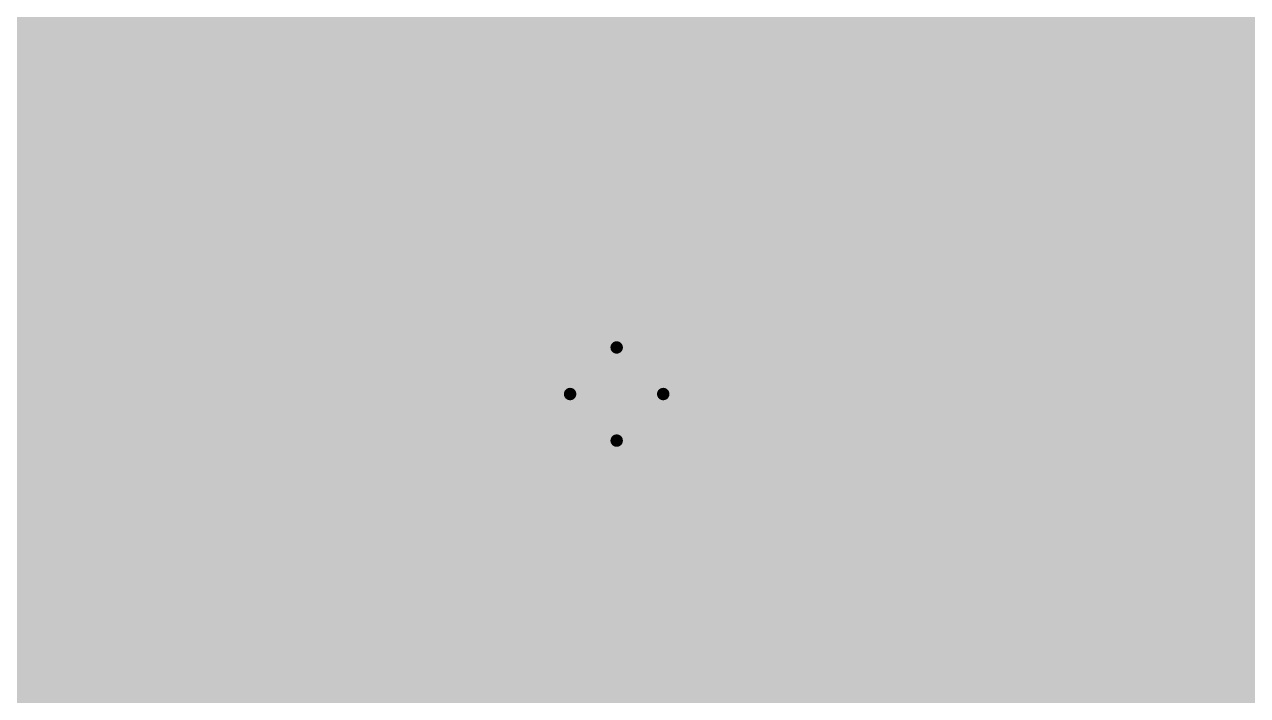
# Model space of a CAD drawing. Header units: millimetres. Extents: x 169 to 355, y 129 to 253.
# Drawn here: x 195.46 to 215.16, y 166.15 to 176.95 of the extents above; entities that cross this region are included whole.
import ezdxf

# ---------------------------------------------------------------- set-up
doc = ezdxf.new("R2010")
doc.units = ezdxf.units.MM
for name, color, linetype in [('BottomLayer', 5, 'Continuous'), ('BottomSolder', 6, 'Continuous'), ('InternalPlane1', 76, 'Continuous'), ('Mechanical1', 6, 'Continuous'), ('Mechanical15', 56, 'Continuous'), ('MultiLayer', 9, 'Continuous'), ('PadHoleLayer', 156, 'Continuous'), ('TopLayer', 1, 'Continuous'), ('TopOverlay', 2, 'Continuous'), ('TopSolder', 216, 'Continuous')]:
    doc.layers.add(name, color=color, linetype=linetype)

# ---------------------------------------------------------------- blocks, each defined once
blk = doc.blocks.new('DIN41612_1377')
at = {"layer": 'BottomLayer', "const_width": 0.875}
for points in [[(-9.328, 2.54, 1), (-8.453, 2.54, 1)], [(-6.788, 2.54, 1), (-5.913, 2.54, 1)], [(-4.248, 2.54, 1), (-3.373, 2.54, 1)], [(-1.708, 2.54, 1), (-0.833, 2.54, 1)], [(0.832, 2.54, 1), (1.707, 2.54, 1)], [(3.372, 2.54, 1), (4.247, 2.54, 1)], [(5.912, 2.54, 1), (6.787, 2.54, 1)], [(8.452, 2.54, 1), (9.327, 2.54, 1)], [(-9.328, 0, 1), (-8.453, 0, 1)], [(-6.788, 0, 1), (-5.913, 0, 1)], [(-4.248, 0, 1), (-3.373, 0, 1)], [(-1.708, 0, 1), (-0.833, 0, 1)], [(0.832, 0, 1), (1.707, 0, 1)], [(3.372, 0, 1), (4.247, 0, 1)], [(5.912, 0, 1), (6.787, 0, 1)], [(8.452, 0, 1), (9.327, 0, 1)], [(-9.328, -2.54, 1), (-8.453, -2.54, 1)], [(-6.788, -2.54, 1), (-5.913, -2.54, 1)], [(-4.248, -2.54, 1), (-3.373, -2.54, 1)], [(-1.708, -2.54, 1), (-0.833, -2.54, 1)], [(0.832, -2.54, 1), (1.707, -2.54, 1)], [(3.372, -2.54, 1), (4.247, -2.54, 1)], [(5.912, -2.54, 1), (6.787, -2.54, 1)], [(8.452, -2.54, 1), (9.327, -2.54, 1)]]:
    blk.add_lwpolyline(points, format="xyb", close=True, dxfattribs=at)
at = {"layer": 'BottomSolder', "const_width": 0.977}
for points in [[(-9.378, 2.54, 1), (-8.402, 2.54, 1)], [(-6.838, 2.54, 1), (-5.862, 2.54, 1)], [(-4.298, 2.54, 1), (-3.322, 2.54, 1)], [(-1.758, 2.54, 1), (-0.782, 2.54, 1)], [(0.782, 2.54, 1), (1.758, 2.54, 1)], [(3.322, 2.54, 1), (4.298, 2.54, 1)], [(5.862, 2.54, 1), (6.838, 2.54, 1)], [(8.402, 2.54, 1), (9.378, 2.54, 1)], [(-9.378, 0, 1), (-8.402, 0, 1)], [(-6.838, 0, 1), (-5.862, 0, 1)], [(-4.298, 0, 1), (-3.322, 0, 1)], [(-1.758, 0, 1), (-0.782, 0, 1)], [(0.782, 0, 1), (1.758, 0, 1)], [(3.322, 0, 1), (4.298, 0, 1)], [(5.862, 0, 1), (6.838, 0, 1)], [(8.402, 0, 1), (9.378, 0, 1)], [(-9.378, -2.54, 1), (-8.402, -2.54, 1)], [(-6.838, -2.54, 1), (-5.862, -2.54, 1)], [(-4.298, -2.54, 1), (-3.322, -2.54, 1)], [(-1.758, -2.54, 1), (-0.782, -2.54, 1)], [(0.782, -2.54, 1), (1.758, -2.54, 1)], [(3.322, -2.54, 1), (4.298, -2.54, 1)], [(5.862, -2.54, 1), (6.838, -2.54, 1)], [(8.402, -2.54, 1), (9.378, -2.54, 1)]]:
    blk.add_lwpolyline(points, format="xyb", close=True, dxfattribs=at)
at = {"layer": 'InternalPlane1', "const_width": 1.058}
for points in [[(-9.419, 2.54, 1), (-8.361, 2.54, 1)], [(-6.879, 2.54, 1), (-5.821, 2.54, 1)], [(-4.339, 2.54, 1), (-3.281, 2.54, 1)], [(-1.799, 2.54, 1), (-0.741, 2.54, 1)], [(0.741, 2.54, 1), (1.799, 2.54, 1)], [(3.281, 2.54, 1), (4.339, 2.54, 1)], [(5.821, 2.54, 1), (6.879, 2.54, 1)], [(8.361, 2.54, 1), (9.419, 2.54, 1)], [(-9.419, 0, 1), (-8.361, 0, 1)], [(-6.879, 0, 1), (-5.821, 0, 1)], [(-4.339, 0, 1), (-3.281, 0, 1)], [(-1.799, 0, 1), (-0.741, 0, 1)], [(0.741, 0, 1), (1.799, 0, 1)], [(3.281, 0, 1), (4.339, 0, 1)], [(5.821, 0, 1), (6.879, 0, 1)], [(8.361, 0, 1), (9.419, 0, 1)], [(-9.419, -2.54, 1), (-8.361, -2.54, 1)], [(-6.879, -2.54, 1), (-5.821, -2.54, 1)], [(-4.339, -2.54, 1), (-3.281, -2.54, 1)], [(-1.799, -2.54, 1), (-0.741, -2.54, 1)], [(0.741, -2.54, 1), (1.799, -2.54, 1)], [(3.281, -2.54, 1), (4.339, -2.54, 1)], [(5.821, -2.54, 1), (6.879, -2.54, 1)], [(8.361, -2.54, 1), (9.419, -2.54, 1)]]:
    blk.add_lwpolyline(points, format="xyb", close=True, dxfattribs=at)
at = {"layer": 'Mechanical1', "const_width": 0.2}
blk.add_lwpolyline([(26.6, -5.3), (-26.6, -5.3)], dxfattribs=at)
at = {"layer": 'Mechanical15', "const_width": 0.2}
for points in [[(0, 0.75), (0, -0.75)], [(0.75, 0), (-0.75, 0)], [(26.7, -5.4), (-26.7, -5.4)]]:
    blk.add_lwpolyline(points, dxfattribs=at)
at = {"layer": 'Mechanical15', "const_width": 0.1}
for points in [[(-0.05, 0.75, 1), (0.05, 0.75, 1)], [(-0.8, 0, 1), (-0.7, 0, 1)], [(0.7, 0, 1), (0.8, 0, 1)], [(-0.05, -0.75, 1), (0.05, -0.75, 1)]]:
    blk.add_lwpolyline(points, format="xyb", close=True, dxfattribs=at)
at = {"layer": 'MultiLayer', "const_width": 0.875}
for points in [[(-9.328, 2.54, 1), (-8.453, 2.54, 1)], [(-6.788, 2.54, 1), (-5.913, 2.54, 1)], [(-4.248, 2.54, 1), (-3.373, 2.54, 1)], [(-1.708, 2.54, 1), (-0.833, 2.54, 1)], [(0.832, 2.54, 1), (1.707, 2.54, 1)], [(3.372, 2.54, 1), (4.247, 2.54, 1)], [(5.912, 2.54, 1), (6.787, 2.54, 1)], [(8.452, 2.54, 1), (9.327, 2.54, 1)], [(-9.328, 0, 1), (-8.453, 0, 1)], [(-6.788, 0, 1), (-5.913, 0, 1)], [(-4.248, 0, 1), (-3.373, 0, 1)], [(-1.708, 0, 1), (-0.833, 0, 1)], [(0.832, 0, 1), (1.707, 0, 1)], [(3.372, 0, 1), (4.247, 0, 1)], [(5.912, 0, 1), (6.787, 0, 1)], [(8.452, 0, 1), (9.327, 0, 1)], [(-9.328, -2.54, 1), (-8.453, -2.54, 1)], [(-6.788, -2.54, 1), (-5.913, -2.54, 1)], [(-4.248, -2.54, 1), (-3.373, -2.54, 1)], [(-1.708, -2.54, 1), (-0.833, -2.54, 1)], [(0.832, -2.54, 1), (1.707, -2.54, 1)], [(3.372, -2.54, 1), (4.247, -2.54, 1)], [(5.912, -2.54, 1), (6.787, -2.54, 1)], [(8.452, -2.54, 1), (9.327, -2.54, 1)]]:
    blk.add_lwpolyline(points, format="xyb", close=True, dxfattribs=at)
at = {"layer": 'PadHoleLayer', "const_width": 0.55}
for points in [[(-9.165, 2.54, 1), (-8.615, 2.54, 1)], [(-6.625, 2.54, 1), (-6.075, 2.54, 1)], [(-4.085, 2.54, 1), (-3.535, 2.54, 1)], [(-1.545, 2.54, 1), (-0.995, 2.54, 1)], [(0.995, 2.54, 1), (1.545, 2.54, 1)], [(3.535, 2.54, 1), (4.085, 2.54, 1)], [(6.075, 2.54, 1), (6.625, 2.54, 1)], [(8.615, 2.54, 1), (9.165, 2.54, 1)], [(-9.165, 0, 1), (-8.615, 0, 1)], [(-6.625, 0, 1), (-6.075, 0, 1)], [(-4.085, 0, 1), (-3.535, 0, 1)], [(-1.545, 0, 1), (-0.995, 0, 1)], [(0.995, 0, 1), (1.545, 0, 1)], [(3.535, 0, 1), (4.085, 0, 1)], [(6.075, 0, 1), (6.625, 0, 1)], [(8.615, 0, 1), (9.165, 0, 1)], [(-9.165, -2.54, 1), (-8.615, -2.54, 1)], [(-6.625, -2.54, 1), (-6.075, -2.54, 1)], [(-4.085, -2.54, 1), (-3.535, -2.54, 1)], [(-1.545, -2.54, 1), (-0.995, -2.54, 1)], [(0.995, -2.54, 1), (1.545, -2.54, 1)], [(3.535, -2.54, 1), (4.085, -2.54, 1)], [(6.075, -2.54, 1), (6.625, -2.54, 1)], [(8.615, -2.54, 1), (9.165, -2.54, 1)]]:
    blk.add_lwpolyline(points, format="xyb", close=True, dxfattribs=at)
at = {"layer": 'TopLayer', "const_width": 0.875}
for points in [[(-9.328, 2.54, 1), (-8.453, 2.54, 1)], [(-6.788, 2.54, 1), (-5.913, 2.54, 1)], [(-4.248, 2.54, 1), (-3.373, 2.54, 1)], [(-1.708, 2.54, 1), (-0.833, 2.54, 1)], [(0.832, 2.54, 1), (1.707, 2.54, 1)], [(3.372, 2.54, 1), (4.247, 2.54, 1)], [(5.912, 2.54, 1), (6.787, 2.54, 1)], [(8.452, 2.54, 1), (9.327, 2.54, 1)], [(-9.328, 0, 1), (-8.453, 0, 1)], [(-6.788, 0, 1), (-5.913, 0, 1)], [(-4.248, 0, 1), (-3.373, 0, 1)], [(-1.708, 0, 1), (-0.833, 0, 1)], [(0.832, 0, 1), (1.707, 0, 1)], [(3.372, 0, 1), (4.247, 0, 1)], [(5.912, 0, 1), (6.787, 0, 1)], [(8.452, 0, 1), (9.327, 0, 1)], [(-9.328, -2.54, 1), (-8.453, -2.54, 1)], [(-6.788, -2.54, 1), (-5.913, -2.54, 1)], [(-4.248, -2.54, 1), (-3.373, -2.54, 1)], [(-1.708, -2.54, 1), (-0.833, -2.54, 1)], [(0.832, -2.54, 1), (1.707, -2.54, 1)], [(3.372, -2.54, 1), (4.247, -2.54, 1)], [(5.912, -2.54, 1), (6.787, -2.54, 1)], [(8.452, -2.54, 1), (9.327, -2.54, 1)]]:
    blk.add_lwpolyline(points, format="xyb", close=True, dxfattribs=at)
at = {"layer": 'TopOverlay', "const_width": 0.2}
blk.add_lwpolyline([(26.75, -5.5), (-26.8, -5.5)], dxfattribs=at)
at = {"layer": 'TopSolder', "const_width": 0.977}
for points in [[(-9.378, 2.54, 1), (-8.402, 2.54, 1)], [(-6.838, 2.54, 1), (-5.862, 2.54, 1)], [(-4.298, 2.54, 1), (-3.322, 2.54, 1)], [(-1.758, 2.54, 1), (-0.782, 2.54, 1)], [(0.782, 2.54, 1), (1.758, 2.54, 1)], [(3.322, 2.54, 1), (4.298, 2.54, 1)], [(5.862, 2.54, 1), (6.838, 2.54, 1)], [(8.402, 2.54, 1), (9.378, 2.54, 1)], [(-9.378, 0, 1), (-8.402, 0, 1)], [(-6.838, 0, 1), (-5.862, 0, 1)], [(-4.298, 0, 1), (-3.322, 0, 1)], [(-1.758, 0, 1), (-0.782, 0, 1)], [(0.782, 0, 1), (1.758, 0, 1)], [(3.322, 0, 1), (4.298, 0, 1)], [(5.862, 0, 1), (6.838, 0, 1)], [(8.402, 0, 1), (9.378, 0, 1)], [(-9.378, -2.54, 1), (-8.402, -2.54, 1)], [(-6.838, -2.54, 1), (-5.862, -2.54, 1)], [(-4.298, -2.54, 1), (-3.322, -2.54, 1)], [(-1.758, -2.54, 1), (-0.782, -2.54, 1)], [(0.782, -2.54, 1), (1.758, -2.54, 1)], [(3.322, -2.54, 1), (4.298, -2.54, 1)], [(5.862, -2.54, 1), (6.838, -2.54, 1)], [(8.402, -2.54, 1), (9.378, -2.54, 1)]]:
    blk.add_lwpolyline(points, format="xyb", close=True, dxfattribs=at)

msp = doc.modelspace()

# ---------------------------------------------------------------- linework, layer by layer
at = {"layer": 'InternalPlane1'}
for points in [[(194.35, 163.4), (268.025, 163.4), (194.35, 190.625), (268.025, 190.625)], [(176.35, 163.375), (236.25, 163.375), (176.35, 177.65), (236.25, 177.65)]]:
    msp.add_solid(points, dxfattribs=at)

# ---------------------------------------------------------------- block references
at = {"rotation": 180}
msp.add_blockref('DIN41612_1377', (205, 171), dxfattribs=at)

doc.saveas('drawing.dxf')
